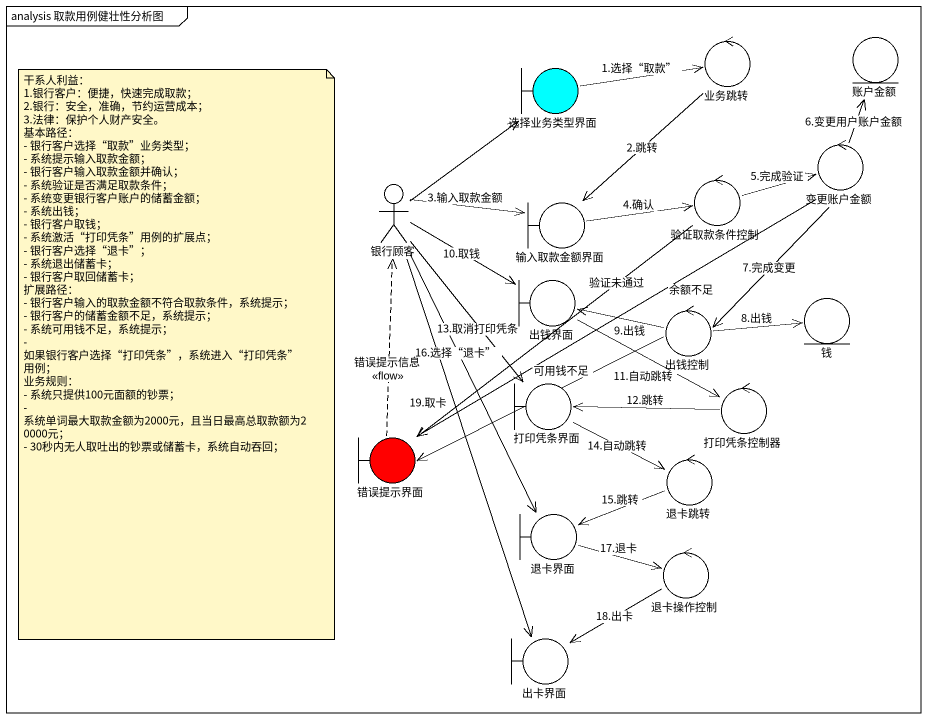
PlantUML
@startuml
mainframe analysis 取款用例健壮性分析图
control 业务跳转
entity 账户金额
boundary 选择业务类型界面 #00FFFF
control 变更账户金额
actor 银行顾客
control 验证取款条件控制
boundary 输入取款金额界面
boundary 出钱界面
control 出钱控制
entity 钱
boundary 打印凭条界面
control 打印凭条控制器
boundary 错误提示界面 #FF0000
control 退卡跳转
boundary 退卡界面
control 退卡操作控制
boundary 出卡界面
业务跳转 --> 输入取款金额界面 : 2.跳转
选择业务类型界面 -right-> 业务跳转 : 1.选择“取款”
变更账户金额 -up-> 账户金额 : 6.变更用户账户金额
变更账户金额 --> 出钱控制 : 7.完成变更
变更账户金额 --> 错误提示界面 : 余额不足
银行顾客 -up-> 选择业务类型界面
银行顾客 -right-> 输入取款金额界面 : 3.输入取款金额
银行顾客 -right-> 出钱界面 : 10.取钱
银行顾客 --> 打印凭条界面 : 13.取消打印凭条
银行顾客 --> 退卡界面 : 16.选择“退卡”
银行顾客 --> 出卡界面 : 19.取卡
验证取款条件控制 -right-> 变更账户金额 : 5.完成验证
验证取款条件控制 --> 错误提示界面 : 验证未通过
输入取款金额界面 -right-> 验证取款条件控制 : 4.确认
出钱界面 -right-> 打印凭条控制器 : 11.自动跳转
出钱控制 -left-> 出钱界面 : 9.出钱
出钱控制 -right-> 钱 : 8.出钱
出钱控制 -left-> 错误提示界面 : 可用钱不足
打印凭条界面 -right-> 退卡跳转 : 14.自动跳转
打印凭条控制器 -left-> 打印凭条界面 : 12.跳转
错误提示界面 .up.> 银行顾客 : 错误提示信息\n<<flow>>
退卡跳转 -left-> 退卡界面 : 15.跳转
退卡界面 -right-> 退卡操作控制 : 17.退卡
退卡操作控制 --> 出卡界面 : 18.出卡
note as N1
  干系人利益：
  1.银行客户：便捷，快速完成取款；
  2.银行：安全，准确，节约运营成本；
  3.法律：保护个人财产安全。
  基本路径：
  - 银行客户选择“取款”业务类型；
  - 系统提示输入取款金额；
  - 银行客户输入取款金额并确认；
  - 系统验证是否满足取款条件；
  - 系统变更银行客户账户的储蓄金额；
  - 系统出钱；
  - 银行客户取钱；
  - 系统激活“打印凭条”用例的扩展点；
  - 银行客户选择“退卡”；
  - 系统退出储蓄卡；
  - 银行客户取回储蓄卡；
  扩展路径：
  - 银行客户输入的取款金额不符合取款条件，系统提示；
  - 银行客户的储蓄金额不足，系统提示；
  - 系统可用钱不足，系统提示；
  - 如果银行客户选择“打印凭条”，系统进入“打印凭条”用例；
  业务规则：
  - 系统只提供100元面额的钞票；
  - 系统单词最大取款金额为2000元，且当日最高总取款额为20000元；
  - 30秒内无人取吐出的钞票或储蓄卡，系统自动吞回；
end note
@enduml
